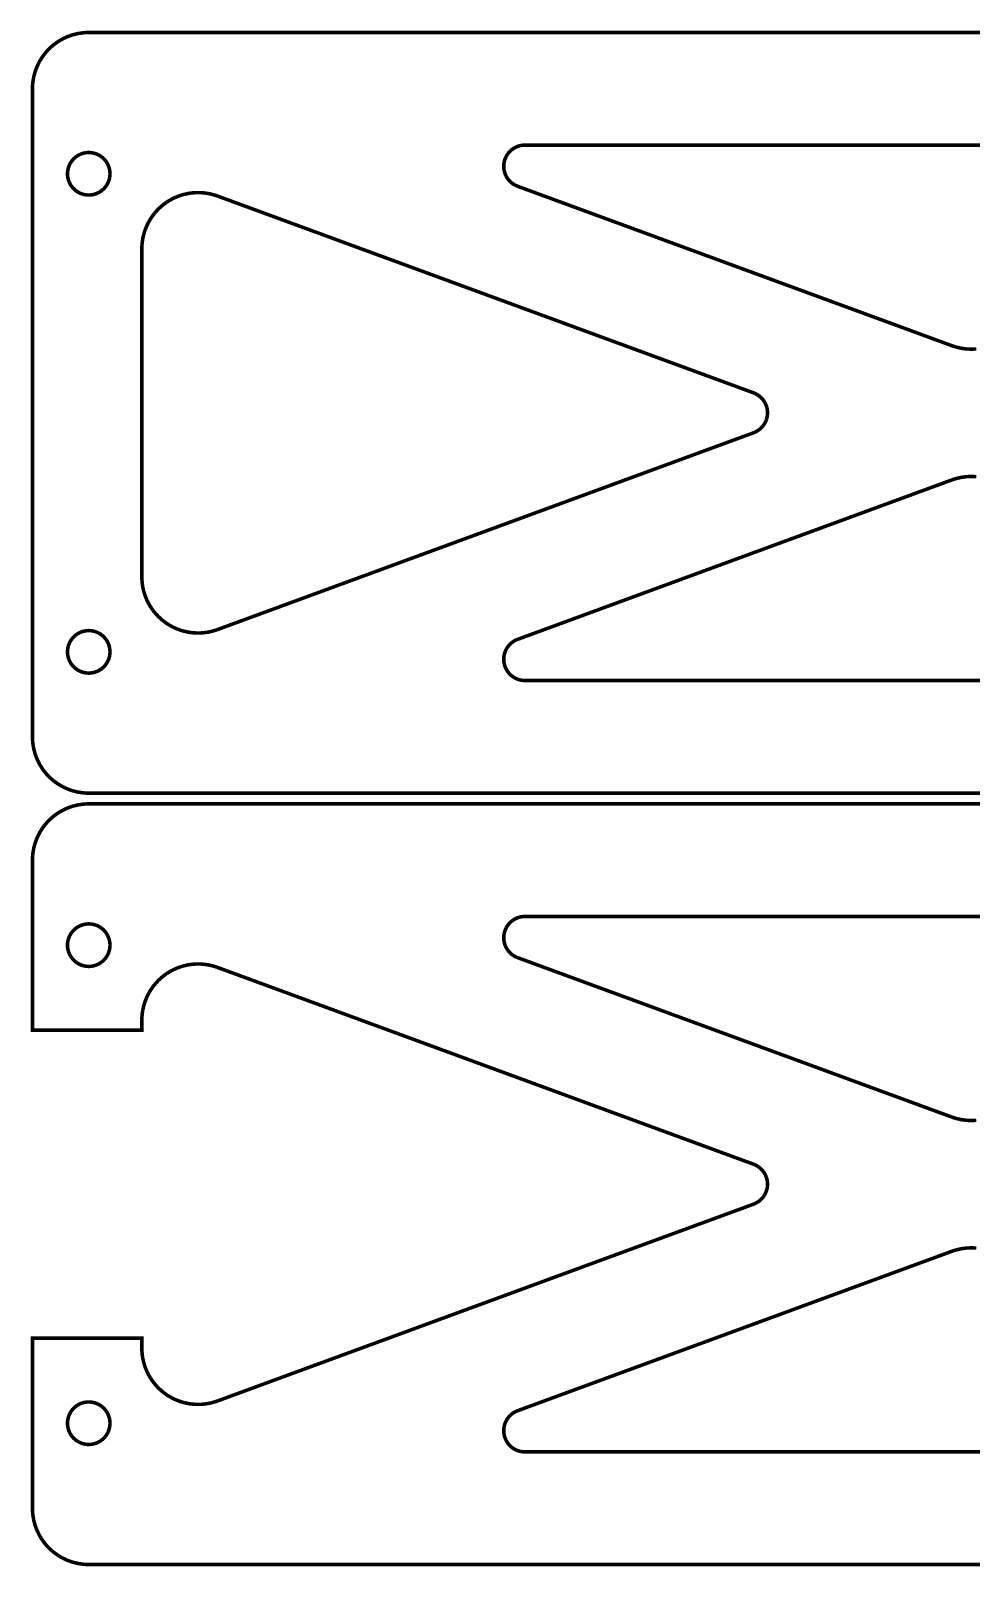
# Model space of a CAD drawing. Extents: x 0 to 330, y 0 to 241.
# Drawn here: x 0 to 88.6, y 0 to 144.6 of the extents above; entities that cross this region are included whole.
import ezdxf

# ---------------------------------------------------------------- set-up
doc = ezdxf.new("R2010")
doc.units = 0
doc.layers.get('0').update_dxf_attribs({"linetype": 'CONTINUOUS'})

msp = doc.modelspace()

# ---------------------------------------------------------------- linework, layer by layer
at = {"color": 0, "const_width": 0.33333}
for points in [[(171.669, 72.7886), (5.46468, 72.7886), (5.33599, 72.7886), (4.95003, 72.8137), (4.44385, 72.8879), (3.94938, 73.0099), (3.46994, 73.1783), (3.00885, 73.3919), (2.56939, 73.6493), (2.15483, 73.9492), (1.86079, 74.2004), (1.76861, 74.2901), (1.67637, 74.3799), (1.41721, 74.6669), (1.10612, 75.0732), (0.83681, 75.5054), (0.61068, 75.9606), (0.4292, 76.4351), (0.29373, 76.9261), (0.20573, 77.43), (0.17014, 77.8153), (0.16667, 77.9438), (0.16667, 139.233), (0.16667, 139.233), (0.17014, 139.362), (0.20573, 139.747), (0.29373, 140.251), (0.4292, 140.742), (0.61068, 141.217), (0.83681, 141.672), (1.10612, 142.104), (1.41721, 142.511), (1.67637, 142.797), (1.76861, 142.888), (1.86079, 142.976), (2.15483, 143.228), (2.56939, 143.528), (3.00885, 143.786), (3.46994, 143.999), (3.94938, 144.168), (4.44385, 144.289), (4.95003, 144.364), (5.33599, 144.389), (5.46468, 144.389), (171.669, 144.389)], [(130.592, 133.789), (46.5421, 133.789), (46.4971, 133.789), (46.3619, 133.781), (46.186, 133.757), (46.0149, 133.718), (45.8492, 133.665), (45.6899, 133.598), (45.5376, 133.518), (45.3932, 133.426), (45.2575, 133.322), (45.1311, 133.206), (45.0149, 133.08), (44.9094, 132.944), (44.8157, 132.799), (44.7344, 132.645), (44.6664, 132.484), (44.6122, 132.315), (44.5807, 132.183), (44.5729, 132.139), (44.565, 132.094), (44.5493, 131.96), (44.5418, 131.783), (44.55, 131.607), (44.5733, 131.435), (44.6113, 131.266), (44.6633, 131.102), (44.729, 130.944), (44.8079, 130.792), (44.8994, 130.648), (45.0032, 130.511), (45.1185, 130.384), (45.245, 130.266), (45.3822, 130.159), (45.5296, 130.064), (45.6867, 129.981), (45.8107, 129.927), (45.8529, 129.911), (86.7407, 114.905), (86.8507, 114.864), (87.1878, 114.763), (87.6429, 114.661), (88.1035, 114.6), (88.5668, 114.58), (89.03, 114.6)], [(89.03, 102.577), (88.5668, 102.597), (88.1035, 102.577), (87.6429, 102.516), (87.1878, 102.415), (86.8507, 102.313), (86.7407, 102.273), (45.8529, 87.2661), (45.8529, 87.2661), (45.8107, 87.2507), (45.6867, 87.1967), (45.5296, 87.1137), (45.3822, 87.0183), (45.245, 86.9115), (45.1185, 86.7939), (45.0032, 86.6664), (44.8994, 86.5299), (44.8079, 86.3851), (44.729, 86.2333), (44.6633, 86.0749), (44.6113, 85.9111), (44.5733, 85.7425), (44.55, 85.5701), (44.5418, 85.3949), (44.5493, 85.2174), (44.565, 85.0831), (44.5729, 85.0388), (44.5807, 84.9944), (44.6122, 84.8629), (44.6664, 84.6938), (44.7344, 84.5319), (44.8157, 84.3782), (44.9094, 84.2331), (45.0149, 84.0971), (45.1311, 83.9711), (45.2575, 83.8557), (45.3932, 83.7515), (45.5376, 83.659), (45.6899, 83.5792), (45.8492, 83.5122), (46.0149, 83.4592), (46.186, 83.4204), (46.3619, 83.3968), (46.4971, 83.3886), (46.5421, 83.3886), (130.592, 83.3886)], [(171.669, 71.7787), (5.46468, 71.7787), (5.33599, 71.7787), (4.95003, 71.7538), (4.44385, 71.6796), (3.94938, 71.5575), (3.46994, 71.389), (3.00885, 71.1754), (2.56939, 70.9181), (2.15483, 70.6182), (1.86079, 70.3669), (1.76861, 70.2772), (1.67637, 70.1875), (1.41721, 69.9004), (1.10612, 69.4943), (0.83681, 69.0619), (0.61068, 68.6069), (0.4292, 68.1322), (0.29373, 67.6414), (0.20573, 67.1374), (0.17014, 66.7522), (0.16667, 66.6236), (0.16667, 66.3339), (0.16667, 66.3339), (0.16667, 50.4786), (10.4647, 50.4786), (10.4647, 51.4069), (10.4647, 51.4879), (10.4745, 51.7303), (10.5038, 52.0503), (10.5521, 52.3661), (10.619, 52.6772), (10.7042, 52.9826), (10.8072, 53.2817), (10.9277, 53.5735), (11.0652, 53.8575), (11.2193, 54.1328), (11.3897, 54.3986), (11.5758, 54.6543), (11.7775, 54.8989), (11.9942, 55.1318), (12.2255, 55.3524), (12.4711, 55.5594), (12.6643, 55.7064), (12.7306, 55.7526), (12.7968, 55.7989), (13.0013, 55.9296), (13.2804, 56.0887), (13.567, 56.23), (13.8603, 56.3532), (14.1594, 56.4582), (14.4636, 56.5449), (14.7719, 56.6133), (15.0835, 56.6631), (15.3974, 56.6943), (15.7129, 56.7068), (16.0292, 56.7006), (16.3453, 56.6753), (16.6603, 56.631), (16.9735, 56.5675), (17.2839, 56.4846), (17.5149, 56.4104), (17.5908, 56.3825), (68.0686, 37.8562), (68.1412, 37.8296), (68.351, 37.7269), (68.6056, 37.5589), (68.8293, 37.3564), (69.0193, 37.1236), (69.1724, 36.8651), (69.2854, 36.5853), (69.3554, 36.2883), (69.3794, 36.0561), (69.3794, 35.9786), (69.3794, 35.9012), (69.3554, 35.669), (69.2854, 35.3721), (69.1724, 35.0922), (69.0193, 34.8338), (68.8293, 34.6011), (68.6056, 34.3985), (68.351, 34.2304), (68.1412, 34.1278), (68.0686, 34.1011), (17.5908, 15.5749), (17.5149, 15.5469), (17.2839, 15.4728), (16.9735, 15.39), (16.6603, 15.3265), (16.3453, 15.2822), (16.0292, 15.2569), (15.7129, 15.2506), (15.3974, 15.2631), (15.0835, 15.2943), (14.7719, 15.3442), (14.4636, 15.4125), (14.1594, 15.4992), (13.8603, 15.6042), (13.567, 15.7274), (13.2804, 15.8686), (13.0013, 16.0278), (12.7968, 16.1585), (12.7306, 16.2047), (12.6643, 16.251), (12.4711, 16.3979), (12.2255, 16.605), (11.9942, 16.8256), (11.7775, 17.0585), (11.5758, 17.3031), (11.3897, 17.5587), (11.2193, 17.8246), (11.0652, 18.0999), (10.9277, 18.3839), (10.8072, 18.6757), (10.7042, 18.9747), (10.619, 19.2801), (10.5521, 19.5912), (10.5038, 19.9071), (10.4745, 20.2271), (10.4647, 20.4694), (10.4647, 20.5503), (10.4647, 21.4786), (0.16667, 21.4786), (0.16667, 5.33376), (0.17014, 5.20518), (0.20573, 4.82004), (0.29373, 4.31608), (0.4292, 3.82514), (0.61068, 3.35047), (0.83681, 2.89535), (1.10612, 2.46311), (1.41721, 2.05692), (1.67637, 1.76981), (1.76861, 1.68007), (1.86079, 1.59039), (2.15483, 1.33914), (2.56939, 1.03933), (3.00885, 0.7819), (3.46994, 0.56831), (3.94938, 0.39985), (4.44385, 0.27783), (4.95003, 0.20367), (5.33599, 0.1786), (5.46468, 0.1786), (171.669, 0.1786)], [(130.592, 61.1788), (46.5421, 61.1788), (46.5421, 61.1788), (46.4971, 61.1788), (46.3619, 61.1707), (46.186, 61.1469), (46.0149, 61.1083), (45.8492, 61.0551), (45.6899, 60.9883), (45.5376, 60.9083), (45.3932, 60.816), (45.2575, 60.7117), (45.1311, 60.5963), (45.0149, 60.4703), (44.9094, 60.3344), (44.8157, 60.1893), (44.7344, 60.0354), (44.6664, 59.8736), (44.6122, 59.7046), (44.5807, 59.5729), (44.5729, 59.5286), (44.565, 59.4844), (44.5493, 59.35), (44.5418, 59.1726), (44.55, 58.9972), (44.5733, 58.8249), (44.6113, 58.6564), (44.6633, 58.4925), (44.729, 58.3342), (44.8079, 58.1822), (44.8994, 58.0376), (45.0032, 57.9011), (45.1185, 57.7736), (45.245, 57.656), (45.3822, 57.549), (45.5296, 57.4536), (45.6867, 57.3708), (45.8107, 57.3167), (45.8529, 57.3011), (86.7407, 42.2946), (86.8507, 42.2542), (87.1878, 42.1526), (87.6429, 42.0512), (88.1035, 41.9903), (88.5668, 41.97), (89.03, 41.9903)], [(89.03, 29.9671), (88.5668, 29.9874), (88.1035, 29.9671), (87.6429, 29.9061), (87.1878, 29.8047), (86.8507, 29.7032), (86.7407, 29.6628), (45.8529, 14.6563), (45.8529, 14.6563), (45.8107, 14.6407), (45.6867, 14.5867), (45.5296, 14.5038), (45.3822, 14.4085), (45.245, 14.3015), (45.1185, 14.1837), (45.0032, 14.0562), (44.8994, 13.9199), (44.8079, 13.7752), (44.729, 13.6233), (44.6633, 13.465), (44.6113, 13.3011), (44.5733, 13.1325), (44.55, 12.9601), (44.5418, 12.7848), (44.5493, 12.6074), (44.565, 12.473), (44.5729, 12.4287), (44.5807, 12.3844), (44.6122, 12.2529), (44.6664, 12.0838), (44.7344, 11.922), (44.8157, 11.7682), (44.9094, 11.623), (45.0149, 11.4871), (45.1311, 11.3612), (45.2575, 11.2457), (45.3932, 11.1415), (45.5376, 11.049), (45.6899, 10.9691), (45.8492, 10.9022), (46.0149, 10.8491), (46.186, 10.8104), (46.3619, 10.7867), (46.4971, 10.7787), (46.5421, 10.7787), (130.592, 10.7787)]]:
    msp.add_lwpolyline(points, dxfattribs=at)
at = {"color": 0}
for points in [[(171.669, 72.7886), (5.46468, 72.7886), (5.33599, 72.7886), (4.95003, 72.8137), (4.44385, 72.8879), (3.94938, 73.0099), (3.46994, 73.1783), (3.00885, 73.3919), (2.56939, 73.6493), (2.15483, 73.9492), (1.86079, 74.2004), (1.76861, 74.2901), (1.67637, 74.3799), (1.41721, 74.6669), (1.10612, 75.0732), (0.83681, 75.5054), (0.61068, 75.9606), (0.4292, 76.4351), (0.29373, 76.9261), (0.20573, 77.43), (0.17014, 77.8153), (0.16667, 77.9438), (0.16667, 139.233), (0.16667, 139.233), (0.17014, 139.362), (0.20573, 139.747), (0.29373, 140.251), (0.4292, 140.742), (0.61068, 141.217), (0.83681, 141.672), (1.10612, 142.104), (1.41721, 142.511), (1.67637, 142.797), (1.76861, 142.888), (1.86079, 142.976), (2.15483, 143.228), (2.56939, 143.528), (3.00885, 143.786), (3.46994, 143.999), (3.94938, 144.168), (4.44385, 144.289), (4.95003, 144.364), (5.33599, 144.389), (5.46468, 144.389), (171.669, 144.389)], [(130.592, 133.789), (46.5421, 133.789), (46.4971, 133.789), (46.3619, 133.781), (46.186, 133.757), (46.0149, 133.718), (45.8492, 133.665), (45.6899, 133.598), (45.5376, 133.518), (45.3932, 133.426), (45.2575, 133.322), (45.1311, 133.206), (45.0149, 133.08), (44.9094, 132.944), (44.8157, 132.799), (44.7344, 132.645), (44.6664, 132.484), (44.6122, 132.315), (44.5807, 132.183), (44.5729, 132.139), (44.565, 132.094), (44.5493, 131.96), (44.5418, 131.783), (44.55, 131.607), (44.5733, 131.435), (44.6113, 131.266), (44.6633, 131.102), (44.729, 130.944), (44.8079, 130.792), (44.8994, 130.648), (45.0032, 130.511), (45.1185, 130.384), (45.245, 130.266), (45.3822, 130.159), (45.5296, 130.064), (45.6867, 129.981), (45.8107, 129.927), (45.8529, 129.911), (86.7407, 114.905), (86.8507, 114.864), (87.1878, 114.763), (87.6429, 114.661), (88.1035, 114.6), (88.5668, 114.58), (89.03, 114.6)], [(89.03, 102.577), (88.5668, 102.597), (88.1035, 102.577), (87.6429, 102.516), (87.1878, 102.415), (86.8507, 102.313), (86.7407, 102.273), (45.8529, 87.2661), (45.8529, 87.2661), (45.8107, 87.2507), (45.6867, 87.1967), (45.5296, 87.1137), (45.3822, 87.0183), (45.245, 86.9115), (45.1185, 86.7939), (45.0032, 86.6664), (44.8994, 86.5299), (44.8079, 86.3851), (44.729, 86.2333), (44.6633, 86.0749), (44.6113, 85.9111), (44.5733, 85.7425), (44.55, 85.5701), (44.5418, 85.3949), (44.5493, 85.2174), (44.565, 85.0831), (44.5729, 85.0388), (44.5807, 84.9944), (44.6122, 84.8629), (44.6664, 84.6938), (44.7344, 84.5319), (44.8157, 84.3782), (44.9094, 84.2331), (45.0149, 84.0971), (45.1311, 83.9711), (45.2575, 83.8557), (45.3932, 83.7515), (45.5376, 83.659), (45.6899, 83.5792), (45.8492, 83.5122), (46.0149, 83.4592), (46.186, 83.4204), (46.3619, 83.3968), (46.4971, 83.3886), (46.5421, 83.3886), (130.592, 83.3886)], [(171.669, 71.7787), (5.46468, 71.7787), (5.33599, 71.7787), (4.95003, 71.7538), (4.44385, 71.6796), (3.94938, 71.5575), (3.46994, 71.389), (3.00885, 71.1754), (2.56939, 70.9181), (2.15483, 70.6182), (1.86079, 70.3669), (1.76861, 70.2772), (1.67637, 70.1875), (1.41721, 69.9004), (1.10612, 69.4943), (0.83681, 69.0619), (0.61068, 68.6069), (0.4292, 68.1322), (0.29373, 67.6414), (0.20573, 67.1374), (0.17014, 66.7522), (0.16667, 66.6236), (0.16667, 66.3339), (0.16667, 66.3339), (0.16667, 50.4786), (10.4647, 50.4786), (10.4647, 51.4069), (10.4647, 51.4879), (10.4745, 51.7303), (10.5038, 52.0503), (10.5521, 52.3661), (10.619, 52.6772), (10.7042, 52.9826), (10.8072, 53.2817), (10.9277, 53.5735), (11.0652, 53.8575), (11.2193, 54.1328), (11.3897, 54.3986), (11.5758, 54.6543), (11.7775, 54.8989), (11.9942, 55.1318), (12.2255, 55.3524), (12.4711, 55.5594), (12.6643, 55.7064), (12.7306, 55.7526), (12.7968, 55.7989), (13.0013, 55.9296), (13.2804, 56.0887), (13.567, 56.23), (13.8603, 56.3532), (14.1594, 56.4582), (14.4636, 56.5449), (14.7719, 56.6133), (15.0835, 56.6631), (15.3974, 56.6943), (15.7129, 56.7068), (16.0292, 56.7006), (16.3453, 56.6753), (16.6603, 56.631), (16.9735, 56.5675), (17.2839, 56.4846), (17.5149, 56.4104), (17.5908, 56.3825), (68.0686, 37.8562), (68.1412, 37.8296), (68.351, 37.7269), (68.6056, 37.5589), (68.8293, 37.3564), (69.0193, 37.1236), (69.1724, 36.8651), (69.2854, 36.5853), (69.3554, 36.2883), (69.3794, 36.0561), (69.3794, 35.9786), (69.3794, 35.9012), (69.3554, 35.669), (69.2854, 35.3721), (69.1724, 35.0922), (69.0193, 34.8338), (68.8293, 34.6011), (68.6056, 34.3985), (68.351, 34.2304), (68.1412, 34.1278), (68.0686, 34.1011), (17.5908, 15.5749), (17.5149, 15.5469), (17.2839, 15.4728), (16.9735, 15.39), (16.6603, 15.3265), (16.3453, 15.2822), (16.0292, 15.2569), (15.7129, 15.2506), (15.3974, 15.2631), (15.0835, 15.2943), (14.7719, 15.3442), (14.4636, 15.4125), (14.1594, 15.4992), (13.8603, 15.6042), (13.567, 15.7274), (13.2804, 15.8686), (13.0013, 16.0278), (12.7968, 16.1585), (12.7306, 16.2047), (12.6643, 16.251), (12.4711, 16.3979), (12.2255, 16.605), (11.9942, 16.8256), (11.7775, 17.0585), (11.5758, 17.3031), (11.3897, 17.5587), (11.2193, 17.8246), (11.0652, 18.0999), (10.9277, 18.3839), (10.8072, 18.6757), (10.7042, 18.9747), (10.619, 19.2801), (10.5521, 19.5912), (10.5038, 19.9071), (10.4745, 20.2271), (10.4647, 20.4694), (10.4647, 20.5503), (10.4647, 21.4786), (0.16667, 21.4786), (0.16667, 5.33376), (0.17014, 5.20518), (0.20573, 4.82004), (0.29373, 4.31608), (0.4292, 3.82514), (0.61068, 3.35047), (0.83681, 2.89535), (1.10612, 2.46311), (1.41721, 2.05692), (1.67637, 1.76981), (1.76861, 1.68007), (1.86079, 1.59039), (2.15483, 1.33914), (2.56939, 1.03933), (3.00885, 0.7819), (3.46994, 0.56831), (3.94938, 0.39985), (4.44385, 0.27783), (4.95003, 0.20367), (5.33599, 0.1786), (5.46468, 0.1786), (171.669, 0.1786)], [(130.592, 61.1788), (46.5421, 61.1788), (46.5421, 61.1788), (46.4971, 61.1788), (46.3619, 61.1707), (46.186, 61.1469), (46.0149, 61.1083), (45.8492, 61.0551), (45.6899, 60.9883), (45.5376, 60.9083), (45.3932, 60.816), (45.2575, 60.7117), (45.1311, 60.5963), (45.0149, 60.4703), (44.9094, 60.3344), (44.8157, 60.1893), (44.7344, 60.0354), (44.6664, 59.8736), (44.6122, 59.7046), (44.5807, 59.5729), (44.5729, 59.5286), (44.565, 59.4844), (44.5493, 59.35), (44.5418, 59.1726), (44.55, 58.9972), (44.5733, 58.8249), (44.6113, 58.6564), (44.6633, 58.4925), (44.729, 58.3342), (44.8079, 58.1822), (44.8994, 58.0376), (45.0032, 57.9011), (45.1185, 57.7736), (45.245, 57.656), (45.3822, 57.549), (45.5296, 57.4536), (45.6867, 57.3708), (45.8107, 57.3167), (45.8529, 57.3011), (86.7407, 42.2946), (86.8507, 42.2542), (87.1878, 42.1526), (87.6429, 42.0512), (88.1035, 41.9903), (88.5668, 41.97), (89.03, 41.9903)], [(89.03, 29.9671), (88.5668, 29.9874), (88.1035, 29.9671), (87.6429, 29.9061), (87.1878, 29.8047), (86.8507, 29.7032), (86.7407, 29.6628), (45.8529, 14.6563), (45.8529, 14.6563), (45.8107, 14.6407), (45.6867, 14.5867), (45.5296, 14.5038), (45.3822, 14.4085), (45.245, 14.3015), (45.1185, 14.1837), (45.0032, 14.0562), (44.8994, 13.9199), (44.8079, 13.7752), (44.729, 13.6233), (44.6633, 13.465), (44.6113, 13.3011), (44.5733, 13.1325), (44.55, 12.9601), (44.5418, 12.7848), (44.5493, 12.6074), (44.565, 12.473), (44.5729, 12.4287), (44.5807, 12.3844), (44.6122, 12.2529), (44.6664, 12.0838), (44.7344, 11.922), (44.8157, 11.7682), (44.9094, 11.623), (45.0149, 11.4871), (45.1311, 11.3612), (45.2575, 11.2457), (45.3932, 11.1415), (45.5376, 11.049), (45.6899, 10.9691), (45.8492, 10.9022), (46.0149, 10.8491), (46.186, 10.8104), (46.3619, 10.7867), (46.4971, 10.7787), (46.5421, 10.7787), (130.592, 10.7787)]]:
    msp.add_lwpolyline(points, dxfattribs=at)
at = {"color": 0, "const_width": 0.33333}
for points in [[(7.46468, 131.089), (7.46468, 131.038), (7.45432, 130.884), (7.42404, 130.686), (7.37472, 130.494), (7.30751, 130.31), (7.22325, 130.135), (7.1231, 129.971), (7.00797, 129.817), (6.8789, 129.675), (6.73687, 129.545), (6.5829, 129.43), (6.41797, 129.33), (6.24317, 129.246), (6.0594, 129.179), (5.86774, 129.129), (5.66917, 129.099), (5.51579, 129.089), (5.46468, 129.089), (5.41351, 129.089), (5.26014, 129.099), (5.06158, 129.129), (4.8699, 129.179), (4.68619, 129.246), (4.51133, 129.33), (4.34646, 129.43), (4.19249, 129.545), (4.05046, 129.675), (3.92139, 129.817), (3.80621, 129.971), (3.70606, 130.135), (3.62185, 130.31), (3.55458, 130.494), (3.50526, 130.686), (3.47499, 130.884), (3.46468, 131.038), (3.46468, 131.089), (3.46468, 131.14), (3.47499, 131.293), (3.50526, 131.492), (3.55458, 131.683), (3.62185, 131.867), (3.70606, 132.042), (3.80621, 132.207), (3.92139, 132.361), (4.05046, 132.503), (4.19249, 132.632), (4.34646, 132.747), (4.51133, 132.847), (4.68619, 132.932), (4.8699, 132.999), (5.06158, 133.048), (5.26014, 133.078), (5.41351, 133.089), (5.46468, 133.089), (5.51579, 133.089), (5.66917, 133.078), (5.86774, 133.048), (6.0594, 132.999), (6.24317, 132.932), (6.41797, 132.847), (6.5829, 132.747), (6.73687, 132.632), (6.8789, 132.503), (7.00797, 132.361), (7.1231, 132.207), (7.22325, 132.042), (7.30751, 131.867), (7.37472, 131.683), (7.42404, 131.492), (7.45432, 131.293), (7.46468, 131.14), (7.46468, 131.089)], [(68.0686, 106.711), (68.1412, 106.738), (68.351, 106.84), (68.6056, 107.008), (68.8293, 107.211), (69.0193, 107.444), (69.1724, 107.702), (69.2854, 107.982), (69.3554, 108.279), (69.3794, 108.511), (69.3794, 108.589), (69.3794, 108.666), (69.3554, 108.898), (69.2854, 109.195), (69.1724, 109.475), (69.0193, 109.734), (68.8293, 109.966), (68.6056, 110.169), (68.351, 110.337), (68.1412, 110.44), (68.0686, 110.466), (17.5908, 128.993), (17.5149, 129.02), (17.2839, 129.095), (16.9735, 129.178), (16.6603, 129.241), (16.3453, 129.285), (16.0292, 129.311), (15.7129, 129.317), (15.3974, 129.304), (15.0835, 129.273), (14.7719, 129.223), (14.4636, 129.155), (14.1594, 129.068), (13.8603, 128.963), (13.567, 128.84), (13.2804, 128.699), (13.0013, 128.54), (12.7968, 128.409), (12.7306, 128.363), (12.6643, 128.316), (12.4711, 128.169), (12.2255, 127.962), (11.9942, 127.742), (11.7775, 127.509), (11.5758, 127.264), (11.3897, 127.009), (11.2193, 126.743), (11.0652, 126.468), (10.9277, 126.183), (10.8072, 125.892), (10.7042, 125.593), (10.619, 125.287), (10.5521, 124.976), (10.5038, 124.66), (10.4745, 124.34), (10.4647, 124.098), (10.4647, 124.017), (10.4647, 93.1603), (10.4647, 93.0796), (10.4745, 92.8371), (10.5038, 92.5171), (10.5521, 92.2013), (10.619, 91.8901), (10.7042, 91.5849), (10.8072, 91.2857), (10.9277, 90.9939), (11.0652, 90.7099), (11.2193, 90.4346), (11.3897, 90.1687), (11.5758, 89.9132), (11.7775, 89.6685), (11.9942, 89.4356), (12.2255, 89.215), (12.4711, 89.0079), (12.6643, 88.861), (12.7306, 88.8147), (12.7968, 88.7685), (13.0013, 88.6378), (13.2804, 88.4786), (13.567, 88.3374), (13.8603, 88.2142), (14.1594, 88.1092), (14.4636, 88.0225), (14.7719, 87.9542), (15.0835, 87.9043), (15.3974, 87.8731), (15.7129, 87.8606), (16.0292, 87.8669), (16.3453, 87.8922), (16.6603, 87.9365), (16.9735, 88), (17.2839, 88.0828), (17.5149, 88.1569), (17.5908, 88.1849), (68.0686, 106.711)], [(7.46468, 86.0886), (7.46468, 86.0375), (7.45432, 85.8842), (7.42404, 85.6856), (7.37472, 85.4939), (7.30751, 85.3103), (7.22325, 85.1354), (7.1231, 84.9706), (7.00797, 84.8165), (6.8789, 84.6744), (6.73687, 84.5454), (6.5829, 84.4303), (6.41797, 84.3301), (6.24317, 84.2458), (6.0594, 84.1786), (5.86774, 84.1293), (5.66917, 84.099), (5.51579, 84.0886), (5.46468, 84.0886), (5.41351, 84.0886), (5.26014, 84.099), (5.06158, 84.1293), (4.8699, 84.1786), (4.68619, 84.2458), (4.51133, 84.3301), (4.34646, 84.4303), (4.19249, 84.5454), (4.05046, 84.6744), (3.92139, 84.8165), (3.80621, 84.9706), (3.70606, 85.1354), (3.62185, 85.3103), (3.55458, 85.4939), (3.50526, 85.6856), (3.47499, 85.8842), (3.46468, 86.0375), (3.46468, 86.0886), (3.46468, 86.1399), (3.47499, 86.2932), (3.50526, 86.4918), (3.55458, 86.6835), (3.62185, 86.8672), (3.70606, 87.0419), (3.80621, 87.2069), (3.92139, 87.3608), (4.05046, 87.5029), (4.19249, 87.6319), (4.34646, 87.7471), (4.51133, 87.8472), (4.68619, 87.9315), (4.8699, 87.9988), (5.06158, 88.0481), (5.26014, 88.0783), (5.41351, 88.0886), (5.46468, 88.0886), (5.51579, 88.0886), (5.66917, 88.0783), (5.86774, 88.0481), (6.0594, 87.9988), (6.24317, 87.9315), (6.41797, 87.8472), (6.5829, 87.7471), (6.73687, 87.6319), (6.8789, 87.5029), (7.00797, 87.3608), (7.1231, 87.2069), (7.22325, 87.0419), (7.30751, 86.8672), (7.37472, 86.6835), (7.42404, 86.4918), (7.45432, 86.2932), (7.46468, 86.1399), (7.46468, 86.0886)], [(3.46468, 58.4786), (3.46468, 58.5299), (3.47499, 58.6832), (3.50526, 58.8818), (3.55458, 59.0735), (3.62185, 59.2572), (3.70606, 59.4321), (3.80621, 59.5969), (3.92139, 59.751), (4.05046, 59.8929), (4.19249, 60.0221), (4.34646, 60.1372), (4.51133, 60.2374), (4.68619, 60.3215), (4.8699, 60.3889), (5.06158, 60.4382), (5.26014, 60.4685), (5.41351, 60.4788), (5.46468, 60.4788), (5.51579, 60.4788), (5.66917, 60.4685), (5.86774, 60.4382), (6.0594, 60.3889), (6.24317, 60.3215), (6.41797, 60.2374), (6.5829, 60.1372), (6.73687, 60.0221), (6.8789, 59.8929), (7.00797, 59.751), (7.1231, 59.5969), (7.22325, 59.4321), (7.30751, 59.2572), (7.37472, 59.0735), (7.42404, 58.8818), (7.45432, 58.6832), (7.46468, 58.5299), (7.46468, 58.4786), (7.46468, 58.4276), (7.45432, 58.2742), (7.42404, 58.0757), (7.37472, 57.8839), (7.30751, 57.7003), (7.22325, 57.5254), (7.1231, 57.3606), (7.00797, 57.2065), (6.8789, 57.0644), (6.73687, 56.9354), (6.5829, 56.8203), (6.41797, 56.7201), (6.24317, 56.636), (6.0594, 56.5686), (5.86774, 56.5193), (5.66917, 56.489), (5.51579, 56.4786), (5.46468, 56.4786), (5.41351, 56.4786), (5.26014, 56.489), (5.06158, 56.5193), (4.8699, 56.5686), (4.68619, 56.636), (4.51133, 56.7201), (4.34646, 56.8203), (4.19249, 56.9354), (4.05046, 57.0644), (3.92139, 57.2065), (3.80621, 57.3606), (3.70606, 57.5254), (3.62185, 57.7003), (3.55458, 57.8839), (3.50526, 58.0757), (3.47499, 58.2742), (3.46468, 58.4276), (3.46468, 58.4786)], [(3.46468, 13.4786), (3.46468, 13.5298), (3.47499, 13.6832), (3.50526, 13.8817), (3.55458, 14.0735), (3.62185, 14.2572), (3.70606, 14.4319), (3.80621, 14.5969), (3.92139, 14.7508), (4.05046, 14.8929), (4.19249, 15.0219), (4.34646, 15.1371), (4.51133, 15.2372), (4.68619, 15.3215), (4.8699, 15.3887), (5.06158, 15.4381), (5.26014, 15.4683), (5.41351, 15.4786), (5.46468, 15.4786), (5.51579, 15.4786), (5.66917, 15.4683), (5.86774, 15.4381), (6.0594, 15.3887), (6.24317, 15.3215), (6.41797, 15.2372), (6.5829, 15.1371), (6.73687, 15.0219), (6.8789, 14.8929), (7.00797, 14.7508), (7.1231, 14.5969), (7.22325, 14.4319), (7.30751, 14.2572), (7.37472, 14.0735), (7.42404, 13.8817), (7.45432, 13.6832), (7.46468, 13.5298), (7.46468, 13.4786), (7.46468, 13.4275), (7.45432, 13.2741), (7.42404, 13.0756), (7.37472, 12.8839), (7.30751, 12.7002), (7.22325, 12.5253), (7.1231, 12.3605), (7.00797, 12.2065), (6.8789, 12.0645), (6.73687, 11.9354), (6.5829, 11.8202), (6.41797, 11.7201), (6.24317, 11.6358), (6.0594, 11.5686), (5.86774, 11.5193), (5.66917, 11.489), (5.51579, 11.4786), (5.46468, 11.4786), (5.41351, 11.4786), (5.26014, 11.489), (5.06158, 11.5193), (4.8699, 11.5686), (4.68619, 11.6358), (4.51133, 11.7201), (4.34646, 11.8202), (4.19249, 11.9354), (4.05046, 12.0645), (3.92139, 12.2065), (3.80621, 12.3605), (3.70606, 12.5253), (3.62185, 12.7002), (3.55458, 12.8839), (3.50526, 13.0756), (3.47499, 13.2741), (3.46468, 13.4275), (3.46468, 13.4786)]]:
    msp.add_lwpolyline(points, close=True, dxfattribs=at)
at = {"color": 0}
for points in [[(7.46468, 131.089), (7.46468, 131.038), (7.45432, 130.884), (7.42404, 130.686), (7.37472, 130.494), (7.30751, 130.31), (7.22325, 130.135), (7.1231, 129.971), (7.00797, 129.817), (6.8789, 129.675), (6.73687, 129.545), (6.5829, 129.43), (6.41797, 129.33), (6.24317, 129.246), (6.0594, 129.179), (5.86774, 129.129), (5.66917, 129.099), (5.51579, 129.089), (5.46468, 129.089), (5.41351, 129.089), (5.26014, 129.099), (5.06158, 129.129), (4.8699, 129.179), (4.68619, 129.246), (4.51133, 129.33), (4.34646, 129.43), (4.19249, 129.545), (4.05046, 129.675), (3.92139, 129.817), (3.80621, 129.971), (3.70606, 130.135), (3.62185, 130.31), (3.55458, 130.494), (3.50526, 130.686), (3.47499, 130.884), (3.46468, 131.038), (3.46468, 131.089), (3.46468, 131.14), (3.47499, 131.293), (3.50526, 131.492), (3.55458, 131.683), (3.62185, 131.867), (3.70606, 132.042), (3.80621, 132.207), (3.92139, 132.361), (4.05046, 132.503), (4.19249, 132.632), (4.34646, 132.747), (4.51133, 132.847), (4.68619, 132.932), (4.8699, 132.999), (5.06158, 133.048), (5.26014, 133.078), (5.41351, 133.089), (5.46468, 133.089), (5.51579, 133.089), (5.66917, 133.078), (5.86774, 133.048), (6.0594, 132.999), (6.24317, 132.932), (6.41797, 132.847), (6.5829, 132.747), (6.73687, 132.632), (6.8789, 132.503), (7.00797, 132.361), (7.1231, 132.207), (7.22325, 132.042), (7.30751, 131.867), (7.37472, 131.683), (7.42404, 131.492), (7.45432, 131.293), (7.46468, 131.14), (7.46468, 131.089)], [(68.0686, 106.711), (68.1412, 106.738), (68.351, 106.84), (68.6056, 107.008), (68.8293, 107.211), (69.0193, 107.444), (69.1724, 107.702), (69.2854, 107.982), (69.3554, 108.279), (69.3794, 108.511), (69.3794, 108.589), (69.3794, 108.666), (69.3554, 108.898), (69.2854, 109.195), (69.1724, 109.475), (69.0193, 109.734), (68.8293, 109.966), (68.6056, 110.169), (68.351, 110.337), (68.1412, 110.44), (68.0686, 110.466), (17.5908, 128.993), (17.5149, 129.02), (17.2839, 129.095), (16.9735, 129.178), (16.6603, 129.241), (16.3453, 129.285), (16.0292, 129.311), (15.7129, 129.317), (15.3974, 129.304), (15.0835, 129.273), (14.7719, 129.223), (14.4636, 129.155), (14.1594, 129.068), (13.8603, 128.963), (13.567, 128.84), (13.2804, 128.699), (13.0013, 128.54), (12.7968, 128.409), (12.7306, 128.363), (12.6643, 128.316), (12.4711, 128.169), (12.2255, 127.962), (11.9942, 127.742), (11.7775, 127.509), (11.5758, 127.264), (11.3897, 127.009), (11.2193, 126.743), (11.0652, 126.468), (10.9277, 126.183), (10.8072, 125.892), (10.7042, 125.593), (10.619, 125.287), (10.5521, 124.976), (10.5038, 124.66), (10.4745, 124.34), (10.4647, 124.098), (10.4647, 124.017), (10.4647, 93.1603), (10.4647, 93.0796), (10.4745, 92.8371), (10.5038, 92.5171), (10.5521, 92.2013), (10.619, 91.8901), (10.7042, 91.5849), (10.8072, 91.2857), (10.9277, 90.9939), (11.0652, 90.7099), (11.2193, 90.4346), (11.3897, 90.1687), (11.5758, 89.9132), (11.7775, 89.6685), (11.9942, 89.4356), (12.2255, 89.215), (12.4711, 89.0079), (12.6643, 88.861), (12.7306, 88.8147), (12.7968, 88.7685), (13.0013, 88.6378), (13.2804, 88.4786), (13.567, 88.3374), (13.8603, 88.2142), (14.1594, 88.1092), (14.4636, 88.0225), (14.7719, 87.9542), (15.0835, 87.9043), (15.3974, 87.8731), (15.7129, 87.8606), (16.0292, 87.8669), (16.3453, 87.8922), (16.6603, 87.9365), (16.9735, 88), (17.2839, 88.0828), (17.5149, 88.1569), (17.5908, 88.1849), (68.0686, 106.711)], [(7.46468, 86.0886), (7.46468, 86.0375), (7.45432, 85.8842), (7.42404, 85.6856), (7.37472, 85.4939), (7.30751, 85.3103), (7.22325, 85.1354), (7.1231, 84.9706), (7.00797, 84.8165), (6.8789, 84.6744), (6.73687, 84.5454), (6.5829, 84.4303), (6.41797, 84.3301), (6.24317, 84.2458), (6.0594, 84.1786), (5.86774, 84.1293), (5.66917, 84.099), (5.51579, 84.0886), (5.46468, 84.0886), (5.41351, 84.0886), (5.26014, 84.099), (5.06158, 84.1293), (4.8699, 84.1786), (4.68619, 84.2458), (4.51133, 84.3301), (4.34646, 84.4303), (4.19249, 84.5454), (4.05046, 84.6744), (3.92139, 84.8165), (3.80621, 84.9706), (3.70606, 85.1354), (3.62185, 85.3103), (3.55458, 85.4939), (3.50526, 85.6856), (3.47499, 85.8842), (3.46468, 86.0375), (3.46468, 86.0886), (3.46468, 86.1399), (3.47499, 86.2932), (3.50526, 86.4918), (3.55458, 86.6835), (3.62185, 86.8672), (3.70606, 87.0419), (3.80621, 87.2069), (3.92139, 87.3608), (4.05046, 87.5029), (4.19249, 87.6319), (4.34646, 87.7471), (4.51133, 87.8472), (4.68619, 87.9315), (4.8699, 87.9988), (5.06158, 88.0481), (5.26014, 88.0783), (5.41351, 88.0886), (5.46468, 88.0886), (5.51579, 88.0886), (5.66917, 88.0783), (5.86774, 88.0481), (6.0594, 87.9988), (6.24317, 87.9315), (6.41797, 87.8472), (6.5829, 87.7471), (6.73687, 87.6319), (6.8789, 87.5029), (7.00797, 87.3608), (7.1231, 87.2069), (7.22325, 87.0419), (7.30751, 86.8672), (7.37472, 86.6835), (7.42404, 86.4918), (7.45432, 86.2932), (7.46468, 86.1399), (7.46468, 86.0886)], [(3.46468, 58.4786), (3.46468, 58.5299), (3.47499, 58.6832), (3.50526, 58.8818), (3.55458, 59.0735), (3.62185, 59.2572), (3.70606, 59.4321), (3.80621, 59.5969), (3.92139, 59.751), (4.05046, 59.8929), (4.19249, 60.0221), (4.34646, 60.1372), (4.51133, 60.2374), (4.68619, 60.3215), (4.8699, 60.3889), (5.06158, 60.4382), (5.26014, 60.4685), (5.41351, 60.4788), (5.46468, 60.4788), (5.51579, 60.4788), (5.66917, 60.4685), (5.86774, 60.4382), (6.0594, 60.3889), (6.24317, 60.3215), (6.41797, 60.2374), (6.5829, 60.1372), (6.73687, 60.0221), (6.8789, 59.8929), (7.00797, 59.751), (7.1231, 59.5969), (7.22325, 59.4321), (7.30751, 59.2572), (7.37472, 59.0735), (7.42404, 58.8818), (7.45432, 58.6832), (7.46468, 58.5299), (7.46468, 58.4786), (7.46468, 58.4276), (7.45432, 58.2742), (7.42404, 58.0757), (7.37472, 57.8839), (7.30751, 57.7003), (7.22325, 57.5254), (7.1231, 57.3606), (7.00797, 57.2065), (6.8789, 57.0644), (6.73687, 56.9354), (6.5829, 56.8203), (6.41797, 56.7201), (6.24317, 56.636), (6.0594, 56.5686), (5.86774, 56.5193), (5.66917, 56.489), (5.51579, 56.4786), (5.46468, 56.4786), (5.41351, 56.4786), (5.26014, 56.489), (5.06158, 56.5193), (4.8699, 56.5686), (4.68619, 56.636), (4.51133, 56.7201), (4.34646, 56.8203), (4.19249, 56.9354), (4.05046, 57.0644), (3.92139, 57.2065), (3.80621, 57.3606), (3.70606, 57.5254), (3.62185, 57.7003), (3.55458, 57.8839), (3.50526, 58.0757), (3.47499, 58.2742), (3.46468, 58.4276), (3.46468, 58.4786)], [(3.46468, 13.4786), (3.46468, 13.5298), (3.47499, 13.6832), (3.50526, 13.8817), (3.55458, 14.0735), (3.62185, 14.2572), (3.70606, 14.4319), (3.80621, 14.5969), (3.92139, 14.7508), (4.05046, 14.8929), (4.19249, 15.0219), (4.34646, 15.1371), (4.51133, 15.2372), (4.68619, 15.3215), (4.8699, 15.3887), (5.06158, 15.4381), (5.26014, 15.4683), (5.41351, 15.4786), (5.46468, 15.4786), (5.51579, 15.4786), (5.66917, 15.4683), (5.86774, 15.4381), (6.0594, 15.3887), (6.24317, 15.3215), (6.41797, 15.2372), (6.5829, 15.1371), (6.73687, 15.0219), (6.8789, 14.8929), (7.00797, 14.7508), (7.1231, 14.5969), (7.22325, 14.4319), (7.30751, 14.2572), (7.37472, 14.0735), (7.42404, 13.8817), (7.45432, 13.6832), (7.46468, 13.5298), (7.46468, 13.4786), (7.46468, 13.4275), (7.45432, 13.2741), (7.42404, 13.0756), (7.37472, 12.8839), (7.30751, 12.7002), (7.22325, 12.5253), (7.1231, 12.3605), (7.00797, 12.2065), (6.8789, 12.0645), (6.73687, 11.9354), (6.5829, 11.8202), (6.41797, 11.7201), (6.24317, 11.6358), (6.0594, 11.5686), (5.86774, 11.5193), (5.66917, 11.489), (5.51579, 11.4786), (5.46468, 11.4786), (5.41351, 11.4786), (5.26014, 11.489), (5.06158, 11.5193), (4.8699, 11.5686), (4.68619, 11.6358), (4.51133, 11.7201), (4.34646, 11.8202), (4.19249, 11.9354), (4.05046, 12.0645), (3.92139, 12.2065), (3.80621, 12.3605), (3.70606, 12.5253), (3.62185, 12.7002), (3.55458, 12.8839), (3.50526, 13.0756), (3.47499, 13.2741), (3.46468, 13.4275), (3.46468, 13.4786)]]:
    msp.add_lwpolyline(points, close=True, dxfattribs=at)

doc.saveas('drawing.dxf')
